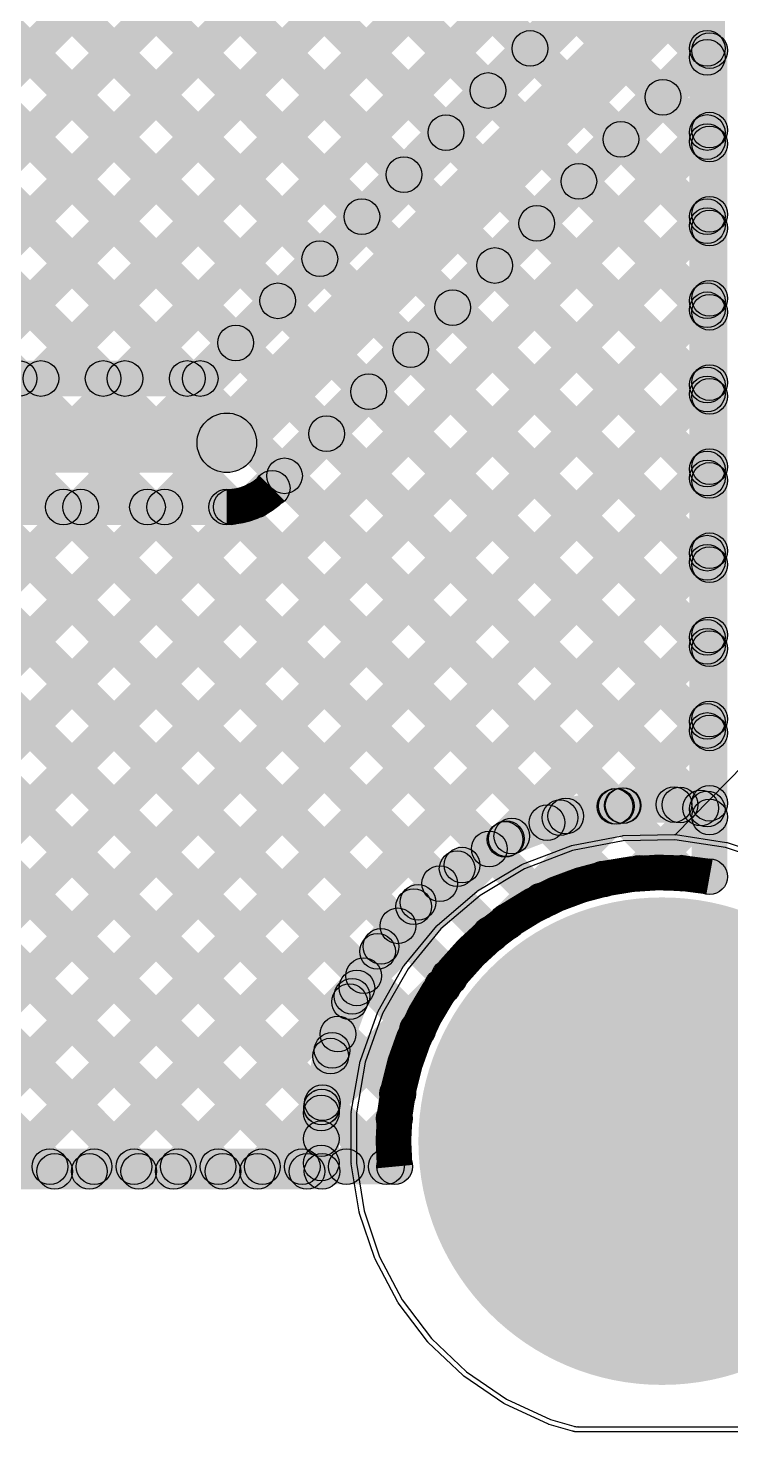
# Model space of a CAD drawing. Header units: millimetres. Extents: x 0 to 212, y 0 to 213.
# Drawn here: x 2.251 to 2.547, y -0.12 to 0.47 of the extents above; entities that cross this region are included whole.
import ezdxf

# ---------------------------------------------------------------- set-up
doc = ezdxf.new("R2010")
doc.units = ezdxf.units.MM
doc.header["$MEASUREMENT"] = 0
for name, color, linetype in [('BottomLayer', 5, 'Continuous'), ('BottomSolder', 6, 'Continuous'), ('PadHoleLayer', 156, 'Continuous'), ('TopLayer', 1, 'Continuous'), ('TopSolder', 216, 'Continuous'), ('ViaHoleLayer', 16, 'Continuous')]:
    doc.layers.add(name, color=color, linetype=linetype)

msp = doc.modelspace()

# ---------------------------------------------------------------- hatches: boundary and pattern name
at = {"layer": 'BottomLayer'}
for points in [[(1.7427, 1.17092), (1.7533, 1.18153), (2.46782, 0.46701), (2.45722, 0.4564)], [(1.7427, 1.13557), (1.7533, 1.14617), (2.45015, 0.44933), (2.43954, 0.43872)], [(1.7427, 1.10021), (1.7533, 1.11082), (2.43247, 0.43165), (2.42186, 0.42105)], [(1.7427, 1.06486), (1.7533, 1.07546), (2.41479, 0.41397), (2.40418, 0.40337)], [(1.7427, 1.0295), (1.7533, 1.04011), (2.39711, 0.3963), (2.38651, 0.38569)], [(1.7427, 0.99414), (1.7533, 1.00475), (2.37944, 0.37862), (2.36883, 0.36801)], [(1.7427, 0.95879), (1.7533, 0.9694), (2.36176, 0.36094), (2.35115, 0.35034)], [(1.7427, 0.92343), (1.7533, 0.93404), (2.34408, 0.34326), (2.33347, 0.33266)], [(1.7427, 0.88808), (1.7533, 0.89869), (2.32369, 0.3283), (2.31308, 0.3177)], [(1.7427, 0.85272), (1.7533, 0.86333), (2.28833, 0.3283), (2.27772, 0.3177)], [(1.7427, 0.81737), (1.7533, 0.82798), (2.25297, 0.3283), (2.24237, 0.3177)], [(2.15353, 0.3505), (2.14293, 0.36111), (2.5327, 0.75088), (2.5433, 0.74027)], [(2.15608, 0.3177), (2.14548, 0.3283), (2.5327, 0.71552), (2.5433, 0.70492)], [(2.19144, 0.3177), (2.18083, 0.3283), (2.5327, 0.68017), (2.5433, 0.66956)], [(2.22679, 0.3177), (2.21619, 0.3283), (2.5327, 0.64481), (2.5433, 0.63421)], [(2.26215, 0.3177), (2.25154, 0.3283), (2.5327, 0.60946), (2.5433, 0.59885)], [(2.2975, 0.3177), (2.2869, 0.3283), (2.5327, 0.5741), (2.5433, 0.5635)], [(2.34384, 0.28716), (2.32616, 0.30484), (2.59816, 0.57684), (2.61584, 0.55916)], [(2.32912, 0.3177), (2.31851, 0.3283), (2.5327, 0.54249), (2.5433, 0.53188)], [(2.3594, 0.27161), (2.34879, 0.28221), (2.5327, 0.46612), (2.5433, 0.45551)], [(2.5455, 0.11365), (2.5305, 0.11365), (2.5305, 0.46082), (2.5455, 0.46082)], [(2.51308, 0.43589), (2.52369, 0.4465), (2.5433, 0.42688), (2.5327, 0.41628)], [(2.10775, -0.01348), (2.09714, -0.00288), (2.5327, 0.43268), (2.5433, 0.42207)], [(2.4954, 0.41822), (2.50601, 0.42882), (2.5433, 0.39153), (2.5327, 0.38092)], [(2.47772, 0.40054), (2.48833, 0.41115), (2.5433, 0.35617), (2.5327, 0.34557)], [(2.1431, -0.01348), (2.13249, -0.00288), (2.5327, 0.39733), (2.5433, 0.38672)], [(2.46005, 0.38286), (2.47065, 0.39347), (2.5433, 0.32082), (2.5327, 0.31021)], [(2.44237, 0.36518), (2.45297, 0.37579), (2.5433, 0.28546), (2.5327, 0.27486)], [(2.17846, -0.01348), (2.16785, -0.00288), (2.5327, 0.36197), (2.5433, 0.35136)], [(2.42469, 0.34751), (2.4353, 0.35811), (2.5433, 0.25011), (2.5327, 0.2395)], [(2.40701, 0.32983), (2.41762, 0.34044), (2.5433, 0.21475), (2.5327, 0.20415)], [(1.33964, 0.3155), (1.33964, 0.3305), (2.32382, 0.3305), (2.32382, 0.3155)], [(2.21381, -0.01348), (2.2032, -0.00288), (2.5327, 0.32661), (2.5433, 0.31601)], [(2.38934, 0.31215), (2.39994, 0.32276), (2.5433, 0.1794), (2.5327, 0.16879)], [(1.3, 0.2835), (1.3, 0.3085), (2.335, 0.3085), (2.335, 0.2835)], [(2.37166, 0.29447), (2.38226, 0.30508), (2.5433, 0.14404), (2.5327, 0.13343)], [(2.24917, -0.01348), (2.23856, -0.00288), (2.5327, 0.29126), (2.5433, 0.28065)], [(2.35398, 0.2768), (2.36459, 0.2874), (2.53156, 0.12043), (2.52095, 0.10983)], [(1.33964, 0.2615), (1.33964, 0.2765), (2.335, 0.2765), (2.335, 0.2615)], [(1.97817, 0.2637), (1.98877, 0.2743), (2.26596, -0.00288), (2.25535, -0.01348)], [(2.00168, -0.01348), (1.99107, -0.00288), (2.26825, 0.2743), (2.27886, 0.2637)], [(2.01352, 0.2637), (2.02413, 0.2743), (2.30131, -0.00288), (2.2907, -0.01348)], [(2.03703, -0.01348), (2.02643, -0.00288), (2.30361, 0.2743), (2.31422, 0.2637)], [(2.04888, 0.2637), (2.05948, 0.2743), (2.33667, -0.00288), (2.32606, -0.01348)], [(2.07239, -0.01348), (2.06178, -0.00288), (2.34186, 0.2772), (2.35246, 0.26659)], [(2.08423, 0.2637), (2.09484, 0.2743), (2.37202, -0.00288), (2.36141, -0.01348)], [(2.11959, 0.2637), (2.1302, 0.2743), (2.40738, -0.00288), (2.39677, -0.01348)], [(2.15494, 0.2637), (2.16555, 0.2743), (2.41215, 0.02771), (2.40154, 0.0171)], [(2.1903, 0.2637), (2.20091, 0.2743), (2.42055, 0.05466), (2.40995, 0.04405)], [(2.22565, 0.2637), (2.23626, 0.2743), (2.43384, 0.07672), (2.42324, 0.06612)], [(2.26101, 0.2637), (2.27162, 0.2743), (2.4512, 0.09472), (2.4406, 0.08411)], [(2.26101, 0.2637), (2.27162, 0.2743), (2.4512, 0.09472), (2.44059, 0.08411)], [(2.29637, 0.2637), (2.30697, 0.2743), (2.47258, 0.1087), (2.46197, 0.09809)], [(2.33165, 0.26377), (2.34226, 0.27437), (2.49863, 0.11801), (2.48802, 0.1074)], [(2.28452, -0.01348), (2.27392, -0.00288), (2.5327, 0.2559), (2.5433, 0.2453)], [(2.31988, -0.01348), (2.30927, -0.00288), (2.5327, 0.22055), (2.5433, 0.20994)], [(2.45816, 0.08944), (2.44755, 0.10005), (2.5327, 0.18519), (2.5433, 0.17459)], [(2.5138, 0.10973), (2.50319, 0.12033), (2.5327, 0.14984), (2.5433, 0.13923)], [(2.35523, -0.01348), (2.34463, -0.00288), (2.42045, 0.07295), (2.43106, 0.06234)], [(2.39059, -0.01348), (2.37998, -0.00288), (2.40017, 0.01731), (2.41078, 0.00671)], [(0.50695, -0.01568), (0.50695, -0.00068), (2.40558, -0.00068), (2.40558, -0.01568)]]:
    msp.add_hatch(color=5, dxfattribs=at).paths.add_polyline_path(points)
h = msp.add_hatch(color=5, dxfattribs=at)
edge = h.paths.add_edge_path()
edge.add_arc((2.46252, 0.4617), 0.0075, 0, 360)
h = msp.add_hatch(color=5, dxfattribs=at)
edge = h.paths.add_edge_path()
edge.add_arc((2.538, 0.46082), 0.0075, 0, 360)
h = msp.add_hatch(color=5, dxfattribs=at)
edge = h.paths.add_edge_path()
edge.add_arc((2.538, 0.46082), 0.0075, 0, 360)
h = msp.add_hatch(color=5, dxfattribs=at)
edge = h.paths.add_edge_path()
edge.add_arc((2.44484, 0.44403), 0.0075, 0, 360)
h = msp.add_hatch(color=5, dxfattribs=at)
edge = h.paths.add_edge_path()
edge.add_arc((2.51838, 0.4412), 0.0075, 0, 360)
h = msp.add_hatch(color=5, dxfattribs=at)
edge = h.paths.add_edge_path()
edge.add_arc((2.42717, 0.42635), 0.0075, 0, 360)
h = msp.add_hatch(color=5, dxfattribs=at)
edge = h.paths.add_edge_path()
edge.add_arc((2.5007, 0.42352), 0.0075, 0, 360)
h = msp.add_hatch(color=5, dxfattribs=at)
edge = h.paths.add_edge_path()
edge.add_arc((2.538, 0.42738), 0.0075, 0, 360)
h = msp.add_hatch(color=5, dxfattribs=at)
edge = h.paths.add_edge_path()
edge.add_arc((2.538, 0.42158), 0.0075, 0, 360)
h = msp.add_hatch(color=5, dxfattribs=at)
edge = h.paths.add_edge_path()
edge.add_arc((2.40949, 0.40867), 0.0075, 0, 360)
h = msp.add_hatch(color=5, dxfattribs=at)
edge = h.paths.add_edge_path()
edge.add_arc((2.48303, 0.40584), 0.0075, 0, 360)
h = msp.add_hatch(color=5, dxfattribs=at)
edge = h.paths.add_edge_path()
edge.add_arc((2.39181, 0.39099), 0.0075, 0, 360)
h = msp.add_hatch(color=5, dxfattribs=at)
edge = h.paths.add_edge_path()
edge.add_arc((2.46535, 0.38817), 0.0075, 0, 360)
h = msp.add_hatch(color=5, dxfattribs=at)
edge = h.paths.add_edge_path()
edge.add_arc((2.538, 0.39202), 0.0075, 0, 360)
h = msp.add_hatch(color=5, dxfattribs=at)
edge = h.paths.add_edge_path()
edge.add_arc((2.538, 0.38622), 0.0075, 0, 360)
h = msp.add_hatch(color=5, dxfattribs=at)
edge = h.paths.add_edge_path()
edge.add_arc((2.37413, 0.37332), 0.0075, 0, 360)
h = msp.add_hatch(color=5, dxfattribs=at)
edge = h.paths.add_edge_path()
edge.add_arc((2.44767, 0.37049), 0.0075, 0, 360)
h = msp.add_hatch(color=5, dxfattribs=at)
edge = h.paths.add_edge_path()
edge.add_arc((2.35645, 0.35564), 0.0075, 0, 360)
h = msp.add_hatch(color=5, dxfattribs=at)
edge = h.paths.add_edge_path()
edge.add_arc((2.42999, 0.35281), 0.0075, 0, 360)
h = msp.add_hatch(color=5, dxfattribs=at)
edge = h.paths.add_edge_path()
edge.add_arc((2.538, 0.35667), 0.0075, 0, 360)
h = msp.add_hatch(color=5, dxfattribs=at)
edge = h.paths.add_edge_path()
edge.add_arc((2.538, 0.35087), 0.0075, 0, 360)
h = msp.add_hatch(color=5, dxfattribs=at)
edge = h.paths.add_edge_path()
edge.add_arc((2.33878, 0.33796), 0.0075, 0, 360)
h = msp.add_hatch(color=5, dxfattribs=at)
edge = h.paths.add_edge_path()
edge.add_arc((2.41232, 0.33513), 0.0075, 0, 360)
h = msp.add_hatch(color=5, dxfattribs=at)
edge = h.paths.add_edge_path()
edge.add_arc((2.24767, 0.323), 0.0075, 0, 360)
h = msp.add_hatch(color=5, dxfattribs=at)
edge = h.paths.add_edge_path()
edge.add_arc((2.25685, 0.323), 0.0075, 0, 360)
h = msp.add_hatch(color=5, dxfattribs=at)
edge = h.paths.add_edge_path()
edge.add_arc((2.28303, 0.323), 0.0075, 0, 360)
h = msp.add_hatch(color=5, dxfattribs=at)
edge = h.paths.add_edge_path()
edge.add_arc((2.2922, 0.323), 0.0075, 0, 360)
h = msp.add_hatch(color=5, dxfattribs=at)
edge = h.paths.add_edge_path()
edge.add_arc((2.31838, 0.323), 0.0075, 0, 360)
h = msp.add_hatch(color=5, dxfattribs=at)
edge = h.paths.add_edge_path()
edge.add_arc((2.32382, 0.323), 0.0075, 0, 360)
h = msp.add_hatch(color=5, dxfattribs=at)
edge = h.paths.add_edge_path()
edge.add_arc((2.32382, 0.323), 0.0075, 0, 360)
h = msp.add_hatch(color=5, dxfattribs=at)
edge = h.paths.add_edge_path()
edge.add_arc((2.39464, 0.31745), 0.0075, 0, 360)
h = msp.add_hatch(color=5, dxfattribs=at)
edge = h.paths.add_edge_path()
edge.add_arc((2.538, 0.32131), 0.0075, 0, 360)
h = msp.add_hatch(color=5, dxfattribs=at)
edge = h.paths.add_edge_path()
edge.add_arc((2.538, 0.31551), 0.0075, 0, 360)
h = msp.add_hatch(color=5, dxfattribs=at)
edge = h.paths.add_edge_path()
edge.add_arc((2.335, 0.296), 0.0125, 0, 360)
h = msp.add_hatch(color=5, dxfattribs=at)
edge = h.paths.add_edge_path()
edge.add_arc((2.335, 0.296), 0.0125, 0, 360)
h = msp.add_hatch(color=5, dxfattribs=at)
edge = h.paths.add_edge_path()
edge.add_arc((2.37696, 0.29978), 0.0075, 0, 360)
h = msp.add_hatch(color=5, dxfattribs=at)
edge = h.paths.add_edge_path()
edge.add_arc((2.35928, 0.2821), 0.0075, 0, 360)
h = msp.add_hatch(color=5, dxfattribs=at)
edge = h.paths.add_edge_path()
edge.add_arc((2.538, 0.28596), 0.0075, 0, 360)
h = msp.add_hatch(color=5, dxfattribs=at)
edge = h.paths.add_edge_path()
edge.add_arc((2.35409, 0.27691), 0.0075, 0, 360)
h = msp.add_hatch(color=5, dxfattribs=at)
edge = h.paths.add_edge_path()
edge.add_arc((2.35409, 0.27691), 0.0075, 0, 360)
h = msp.add_hatch(color=5, dxfattribs=at)
edge = h.paths.add_edge_path()
edge.add_arc((2.35409, 0.27691), 0.0075, 0, 360)
h = msp.add_hatch(color=5, dxfattribs=at)
edge = h.paths.add_edge_path()
edge.add_arc((2.538, 0.28016), 0.0075, 0, 360)
h = msp.add_hatch(color=5, dxfattribs=at)
edge = h.paths.add_edge_path()
edge.add_arc((2.34716, 0.27189), 0.0075, 0, 360)
h = msp.add_hatch(color=5, dxfattribs=at)
edge = h.paths.add_edge_path()
edge.add_arc((2.26632, 0.269), 0.0075, 0, 360)
h = msp.add_hatch(color=5, dxfattribs=at)
edge = h.paths.add_edge_path()
edge.add_arc((2.26631, 0.269), 0.0075, 0, 360)
h = msp.add_hatch(color=5, dxfattribs=at)
edge = h.paths.add_edge_path()
edge.add_arc((2.27356, 0.269), 0.0075, 0, 360)
h = msp.add_hatch(color=5, dxfattribs=at)
edge = h.paths.add_edge_path()
edge.add_arc((2.30167, 0.269), 0.0075, 0, 360)
h = msp.add_hatch(color=5, dxfattribs=at)
edge = h.paths.add_edge_path()
edge.add_arc((2.30891, 0.269), 0.0075, 0, 360)
h = msp.add_hatch(color=5, dxfattribs=at)
edge = h.paths.add_edge_path()
edge.add_arc((2.335, 0.269), 0.0075, 0, 360)
h = msp.add_hatch(color=5, dxfattribs=at)
edge = h.paths.add_edge_path()
edge.add_arc((2.335, 0.269), 0.0075, 0, 360)
h = msp.add_hatch(color=5, dxfattribs=at)
edge = h.paths.add_edge_path()
edge.add_arc((2.335, 0.269), 0.0075, 0, 360)
h = msp.add_hatch(color=5, dxfattribs=at)
edge = h.paths.add_edge_path()
edge.add_arc((2.33696, 0.26907), 0.0075, 0, 360)
h = msp.add_hatch(color=5, dxfattribs=at)
edge = h.paths.add_edge_path()
edge.add_arc((2.538, 0.2506), 0.0075, 0, 360)
h = msp.add_hatch(color=5, dxfattribs=at)
edge = h.paths.add_edge_path()
edge.add_arc((2.538, 0.2448), 0.0075, 0, 360)
h = msp.add_hatch(color=5, dxfattribs=at)
edge = h.paths.add_edge_path()
edge.add_arc((2.538, 0.21525), 0.0075, 0, 360)
h = msp.add_hatch(color=5, dxfattribs=at)
edge = h.paths.add_edge_path()
edge.add_arc((2.538, 0.20945), 0.0075, 0, 360)
h = msp.add_hatch(color=5, dxfattribs=at)
edge = h.paths.add_edge_path()
edge.add_arc((2.538, 0.17989), 0.0075, 0, 360)
h = msp.add_hatch(color=5, dxfattribs=at)
edge = h.paths.add_edge_path()
edge.add_arc((2.538, 0.17409), 0.0075, 0, 360)
h = msp.add_hatch(color=5, dxfattribs=at)
edge = h.paths.add_edge_path()
edge.add_arc((2.538, 0.14453), 0.0075, 0, 360)
h = msp.add_hatch(color=5, dxfattribs=at)
edge = h.paths.add_edge_path()
edge.add_arc((2.538, 0.13874), 0.0075, 0, 360)
h = msp.add_hatch(color=5, dxfattribs=at)
edge = h.paths.add_edge_path()
edge.add_arc((2.49332, 0.1127), 0.0075, 0, 360)
h = msp.add_hatch(color=5, dxfattribs=at)
edge = h.paths.add_edge_path()
edge.add_arc((2.5085, 0.11503), 0.0075, 0, 360)
h = msp.add_hatch(color=5, dxfattribs=at)
edge = h.paths.add_edge_path()
edge.add_arc((2.52625, 0.11513), 0.0075, 0, 360)
h = msp.add_hatch(color=5, dxfattribs=at)
edge = h.paths.add_edge_path()
edge.add_arc((2.538, 0.11365), 0.0075, 0, 360)
h = msp.add_hatch(color=5, dxfattribs=at)
edge = h.paths.add_edge_path()
edge.add_arc((2.538, 0.11365), 0.0075, 0, 360)
h = msp.add_hatch(color=5, dxfattribs=at)
edge = h.paths.add_edge_path()
edge.add_arc((2.46727, 0.1034), 0.0075, 0, 360)
h = msp.add_hatch(color=5, dxfattribs=at)
edge = h.paths.add_edge_path()
edge.add_arc((2.518, 0.00251), 0.09843, 0, 360)
h = msp.add_hatch(color=5, dxfattribs=at)
edge = h.paths.add_edge_path()
edge.add_arc((2.45286, 0.09475), 0.0075, 0, 360)
h = msp.add_hatch(color=5, dxfattribs=at)
edge = h.paths.add_edge_path()
edge.add_arc((2.4459, 0.08942), 0.0075, 0, 360)
h = msp.add_hatch(color=5, dxfattribs=at)
edge = h.paths.add_edge_path()
edge.add_arc((2.4459, 0.08942), 0.0075, 0, 360)
h = msp.add_hatch(color=5, dxfattribs=at)
edge = h.paths.add_edge_path()
edge.add_arc((2.51549, 0.08251), 0.01181, 0, 360)
h = msp.add_hatch(color=5, dxfattribs=at)
edge = h.paths.add_edge_path()
edge.add_arc((2.42854, 0.07142), 0.0075, 0, 360)
h = msp.add_hatch(color=5, dxfattribs=at)
edge = h.paths.add_edge_path()
edge.add_arc((2.42576, 0.06765), 0.0075, 0, 360)
h = msp.add_hatch(color=5, dxfattribs=at)
edge = h.paths.add_edge_path()
edge.add_arc((2.45966, 0.0573), 0.01181, 0, 360)
h = msp.add_hatch(color=5, dxfattribs=at)
edge = h.paths.add_edge_path()
edge.add_arc((2.41525, 0.04935), 0.0075, 0, 360)
h = msp.add_hatch(color=5, dxfattribs=at)
edge = h.paths.add_edge_path()
edge.add_arc((2.40684, 0.02241), 0.0075, 0, 360)
h = msp.add_hatch(color=5, dxfattribs=at)
edge = h.paths.add_edge_path()
edge.add_arc((2.40548, 0.01201), 0.0075, 0, 360)
h = msp.add_hatch(color=5, dxfattribs=at)
edge = h.paths.add_edge_path()
edge.add_arc((2.438, 0), 0.01181, 0, 360)
h = msp.add_hatch(color=5, dxfattribs=at)
edge = h.paths.add_edge_path()
edge.add_arc((2.26065, -0.00818), 0.0075, 0, 360)
h = msp.add_hatch(color=5, dxfattribs=at)
edge = h.paths.add_edge_path()
edge.add_arc((2.27922, -0.00818), 0.0075, 0, 360)
h = msp.add_hatch(color=5, dxfattribs=at)
edge = h.paths.add_edge_path()
edge.add_arc((2.29601, -0.00818), 0.0075, 0, 360)
h = msp.add_hatch(color=5, dxfattribs=at)
edge = h.paths.add_edge_path()
edge.add_arc((2.31457, -0.00818), 0.0075, 0, 360)
h = msp.add_hatch(color=5, dxfattribs=at)
edge = h.paths.add_edge_path()
edge.add_arc((2.33136, -0.00818), 0.0075, 0, 360)
h = msp.add_hatch(color=5, dxfattribs=at)
edge = h.paths.add_edge_path()
edge.add_arc((2.34993, -0.00818), 0.0075, 0, 360)
h = msp.add_hatch(color=5, dxfattribs=at)
edge = h.paths.add_edge_path()
edge.add_arc((2.36672, -0.00818), 0.0075, 0, 360)
h = msp.add_hatch(color=5, dxfattribs=at)
edge = h.paths.add_edge_path()
edge.add_arc((2.38528, -0.00818), 0.0075, 0, 360)
h = msp.add_hatch(color=5, dxfattribs=at)
edge = h.paths.add_edge_path()
edge.add_arc((2.40207, -0.00818), 0.0075, 0, 360)
h = msp.add_hatch(color=5, dxfattribs=at)
edge = h.paths.add_edge_path()
edge.add_arc((2.40558, -0.00818), 0.0075, 0, 360)
h = msp.add_hatch(color=5, dxfattribs=at)
edge = h.paths.add_edge_path()
edge.add_arc((2.40558, -0.00818), 0.0075, 0, 360)
h = msp.add_hatch(color=5, dxfattribs=at)
edge = h.paths.add_edge_path()
edge.add_arc((2.4632, -0.05583), 0.01181, 0, 360)
h = msp.add_hatch(color=5, dxfattribs=at)
edge = h.paths.add_edge_path()
edge.add_arc((2.52051, -0.07749), 0.01181, 0, 360)
at = {"layer": 'BottomSolder'}
h = msp.add_hatch(color=6, dxfattribs=at)
edge = h.paths.add_edge_path()
edge.add_arc((2.518, 0.00251), 0.10243, 0, 360)
at = {"layer": 'PadHoleLayer'}
h = msp.add_hatch(color=156, dxfattribs=at)
edge = h.paths.add_edge_path()
edge.add_arc((2.518, 0.00251), 0.06102, 0, 360)
at = {"layer": 'TopLayer'}
for points in [[(2.5445, 0.14206), (2.5295, 0.14206), (2.5295, 1.22713), (2.5445, 1.22713)], [(1.93976, 1.04457), (1.95036, 1.05518), (2.5423, 0.46324), (2.5317, 0.45263)], [(1.92208, 1.02689), (1.93269, 1.0375), (2.5423, 0.42788), (2.5317, 0.41728)], [(1.9044, 1.00922), (1.91501, 1.01982), (2.5423, 0.39253), (2.5317, 0.38192)], [(1.88672, 0.99154), (1.89733, 1.00215), (2.5423, 0.35717), (2.5317, 0.34657)], [(1.86905, 0.97386), (1.87965, 0.98447), (2.5423, 0.32182), (2.5317, 0.31121)], [(1.85137, 0.95618), (1.86197, 0.96679), (2.5423, 0.28646), (2.5317, 0.27586)], [(1.83369, 0.93851), (1.8443, 0.94911), (2.5423, 0.25111), (2.5317, 0.2405)], [(1.81601, 0.92083), (1.82662, 0.93144), (2.5423, 0.21575), (2.5317, 0.20515)], [(1.8117, 0.88979), (1.8223, 0.9004), (2.5423, 0.1804), (2.5317, 0.16979)], [(1.8117, 0.85443), (1.8223, 0.86504), (2.53956, 0.14778), (2.52896, 0.13718)], [(1.8117, 0.81908), (1.8223, 0.82969), (2.50353, 0.14846), (2.49292, 0.13786)], [(1.8117, 0.78372), (1.8223, 0.79433), (2.47497, 0.14166), (2.46436, 0.13106)], [(1.8117, 0.74837), (1.8223, 0.75898), (2.45066, 0.13061), (2.44006, 0.12001)], [(2.15353, 0.3505), (2.14293, 0.36111), (2.5317, 0.74988), (2.5423, 0.73927)], [(1.8117, 0.71301), (1.8223, 0.72362), (2.42986, 0.11606), (2.41926, 0.10545)], [(1.8117, 0.71301), (1.8223, 0.72362), (2.42986, 0.11606), (2.41926, 0.10545)], [(1.8229, -0.01548), (1.8123, -0.00488), (2.5317, 0.71452), (2.5423, 0.70392)], [(1.85826, -0.01548), (1.84765, -0.00488), (2.5317, 0.67917), (2.5423, 0.66856)], [(1.89361, -0.01548), (1.88301, -0.00488), (2.5317, 0.64381), (2.5423, 0.63321)], [(1.92897, -0.01548), (1.91836, -0.00488), (2.5317, 0.60846), (2.5423, 0.59785)], [(1.96432, -0.01548), (1.95372, -0.00488), (2.5317, 0.5731), (2.5423, 0.5625)], [(1.99968, -0.01548), (1.98907, -0.00488), (2.5317, 0.53775), (2.5423, 0.52714)], [(2.03503, -0.01548), (2.02443, -0.00488), (2.5317, 0.50239), (2.5423, 0.49178)], [(2.07039, -0.01548), (2.05978, -0.00488), (2.5317, 0.46704), (2.5423, 0.45643)], [(2.10575, -0.01548), (2.09514, -0.00488), (2.5317, 0.43168), (2.5423, 0.42107)], [(2.1411, -0.01548), (2.13049, -0.00488), (2.5317, 0.39633), (2.5423, 0.38572)], [(2.17646, -0.01548), (2.16585, -0.00488), (2.5317, 0.36097), (2.5423, 0.35036)], [(2.14243, 0.34692), (2.15304, 0.35753), (2.41227, 0.0983), (2.40166, 0.08769)], [(2.12728, 0.32672), (2.13788, 0.33733), (2.39788, 0.07733), (2.38728, 0.06672)], [(1.91814, 0.32372), (1.92875, 0.33433), (2.26796, -0.00488), (2.25735, -0.01548)], [(1.95383, 0.32339), (1.96443, 0.334), (2.30331, -0.00488), (2.2927, -0.01548)], [(1.98906, 0.32352), (1.99966, 0.33412), (2.33867, -0.00488), (2.32806, -0.01548)], [(2.02396, 0.32397), (2.03457, 0.33458), (2.37402, -0.00488), (2.36341, -0.01548)], [(2.0586, 0.32468), (2.06921, 0.33529), (2.38054, 0.02395), (2.36994, 0.01335)], [(2.09303, 0.32561), (2.10364, 0.33621), (2.38705, 0.05281), (2.37644, 0.0422)], [(2.21181, -0.01548), (2.2012, -0.00488), (2.5317, 0.32561), (2.5423, 0.31501)], [(2.24717, -0.01548), (2.23656, -0.00488), (2.5317, 0.29026), (2.5423, 0.27965)], [(2.28252, -0.01548), (2.27192, -0.00488), (2.5317, 0.2549), (2.5423, 0.2443)], [(2.45735, 0.12399), (2.44674, 0.13459), (2.5317, 0.21955), (2.5423, 0.20894)], [(2.50697, 0.13825), (2.49636, 0.14886), (2.5317, 0.18419), (2.5423, 0.17359)], [(2.47898, 0.13177), (2.47612, 0.1465), (2.4974, 0.15064), (2.50026, 0.13592)], [(2.50151, 0.13605), (2.50121, 0.15105), (2.52289, 0.15148), (2.52319, 0.13648)], [(2.52444, 0.1364), (2.52671, 0.15123), (2.53814, 0.14947), (2.53586, 0.13464)], [(2.45752, 0.1237), (2.45218, 0.13771), (2.47243, 0.14544), (2.47778, 0.13143)], [(2.43777, 0.11206), (2.4301, 0.12495), (2.44872, 0.13604), (2.4564, 0.12315)], [(2.4203, 0.09721), (2.41053, 0.1086), (2.42698, 0.12271), (2.43675, 0.11133)], [(2.40563, 0.07959), (2.39406, 0.08913), (2.40784, 0.10586), (2.41942, 0.09632)], [(2.39421, 0.05971), (2.38117, 0.06712), (2.39188, 0.08597), (2.40492, 0.07856)], [(2.31788, -0.01548), (2.30727, -0.00488), (2.38438, 0.07224), (2.39499, 0.06163)], [(2.38636, 0.03816), (2.37224, 0.04323), (2.37957, 0.06364), (2.39368, 0.05857)], [(2.38232, 0.01559), (2.36754, 0.01817), (2.37126, 0.03952), (2.38604, 0.03695)], [(2.35323, -0.01548), (2.34263, -0.00488), (2.36963, 0.02213), (2.38024, 0.01152)], [(2.38221, 0.00351), (2.36721, 0.00351), (2.36721, 0.01435), (2.38221, 0.01435)], [(2.38221, -0.00668), (2.36721, -0.00668), (2.36721, 0.00351), (2.38221, 0.00351)], [(0.50644, -0.01768), (0.50644, -0.00268), (2.37509, -0.00268), (2.37509, -0.01768)]]:
    msp.add_hatch(color=1, dxfattribs=at).paths.add_polyline_path(points)
h = msp.add_hatch(color=1, dxfattribs=at)
edge = h.paths.add_edge_path()
edge.add_arc((2.537, 0.46173), 0.0075, 0, 360)
h = msp.add_hatch(color=1, dxfattribs=at)
edge = h.paths.add_edge_path()
edge.add_arc((2.537, 0.45794), 0.0075, 0, 360)
h = msp.add_hatch(color=1, dxfattribs=at)
edge = h.paths.add_edge_path()
edge.add_arc((2.537, 0.42638), 0.0075, 0, 360)
h = msp.add_hatch(color=1, dxfattribs=at)
edge = h.paths.add_edge_path()
edge.add_arc((2.537, 0.42258), 0.0075, 0, 360)
h = msp.add_hatch(color=1, dxfattribs=at)
edge = h.paths.add_edge_path()
edge.add_arc((2.537, 0.39102), 0.0075, 0, 360)
h = msp.add_hatch(color=1, dxfattribs=at)
edge = h.paths.add_edge_path()
edge.add_arc((2.537, 0.38722), 0.0075, 0, 360)
h = msp.add_hatch(color=1, dxfattribs=at)
edge = h.paths.add_edge_path()
edge.add_arc((2.537, 0.35567), 0.0075, 0, 360)
h = msp.add_hatch(color=1, dxfattribs=at)
edge = h.paths.add_edge_path()
edge.add_arc((2.537, 0.35187), 0.0075, 0, 360)
h = msp.add_hatch(color=1, dxfattribs=at)
edge = h.paths.add_edge_path()
edge.add_arc((2.537, 0.32031), 0.0075, 0, 360)
h = msp.add_hatch(color=1, dxfattribs=at)
edge = h.paths.add_edge_path()
edge.add_arc((2.537, 0.31651), 0.0075, 0, 360)
h = msp.add_hatch(color=1, dxfattribs=at)
edge = h.paths.add_edge_path()
edge.add_arc((2.537, 0.28496), 0.0075, 0, 360)
h = msp.add_hatch(color=1, dxfattribs=at)
edge = h.paths.add_edge_path()
edge.add_arc((2.537, 0.28116), 0.0075, 0, 360)
h = msp.add_hatch(color=1, dxfattribs=at)
edge = h.paths.add_edge_path()
edge.add_arc((2.537, 0.2496), 0.0075, 0, 360)
h = msp.add_hatch(color=1, dxfattribs=at)
edge = h.paths.add_edge_path()
edge.add_arc((2.537, 0.2458), 0.0075, 0, 360)
h = msp.add_hatch(color=1, dxfattribs=at)
edge = h.paths.add_edge_path()
edge.add_arc((2.537, 0.21425), 0.0075, 0, 360)
h = msp.add_hatch(color=1, dxfattribs=at)
edge = h.paths.add_edge_path()
edge.add_arc((2.537, 0.21045), 0.0075, 0, 360)
h = msp.add_hatch(color=1, dxfattribs=at)
edge = h.paths.add_edge_path()
edge.add_arc((2.537, 0.17889), 0.0075, 0, 360)
h = msp.add_hatch(color=1, dxfattribs=at)
edge = h.paths.add_edge_path()
edge.add_arc((2.537, 0.17509), 0.0075, 0, 360)
h = msp.add_hatch(color=1, dxfattribs=at)
edge = h.paths.add_edge_path()
edge.add_arc((2.49822, 0.14316), 0.0075, 0, 360)
h = msp.add_hatch(color=1, dxfattribs=at)
edge = h.paths.add_edge_path()
edge.add_arc((2.49883, 0.14328), 0.0075, 0, 360)
h = msp.add_hatch(color=1, dxfattribs=at)
edge = h.paths.add_edge_path()
edge.add_arc((2.50136, 0.14355), 0.0075, 0, 360)
h = msp.add_hatch(color=1, dxfattribs=at)
edge = h.paths.add_edge_path()
edge.add_arc((2.50166, 0.14355), 0.0075, 0, 360)
h = msp.add_hatch(color=1, dxfattribs=at)
edge = h.paths.add_edge_path()
edge.add_arc((2.52304, 0.14398), 0.0075, 0, 360)
h = msp.add_hatch(color=1, dxfattribs=at)
edge = h.paths.add_edge_path()
edge.add_arc((2.52557, 0.14381), 0.0075, 0, 360)
h = msp.add_hatch(color=1, dxfattribs=at)
edge = h.paths.add_edge_path()
edge.add_arc((2.53426, 0.14248), 0.0075, 0, 360)
h = msp.add_hatch(color=1, dxfattribs=at)
edge = h.paths.add_edge_path()
edge.add_arc((2.537, 0.14206), 0.0075, 0, 360)
h = msp.add_hatch(color=1, dxfattribs=at)
edge = h.paths.add_edge_path()
edge.add_arc((2.537, 0.14206), 0.0075, 0, 360)
h = msp.add_hatch(color=1, dxfattribs=at)
edge = h.paths.add_edge_path()
edge.add_arc((2.46967, 0.13636), 0.0075, 0, 360)
h = msp.add_hatch(color=1, dxfattribs=at)
edge = h.paths.add_edge_path()
edge.add_arc((2.4751, 0.13844), 0.0075, 0, 360)
h = msp.add_hatch(color=1, dxfattribs=at)
edge = h.paths.add_edge_path()
edge.add_arc((2.47755, 0.13913), 0.0075, 0, 360)
h = msp.add_hatch(color=1, dxfattribs=at)
edge = h.paths.add_edge_path()
edge.add_arc((2.45204, 0.12929), 0.0075, 0, 360)
h = msp.add_hatch(color=1, dxfattribs=at)
edge = h.paths.add_edge_path()
edge.add_arc((2.45256, 0.1296), 0.0075, 0, 360)
h = msp.add_hatch(color=1, dxfattribs=at)
edge = h.paths.add_edge_path()
edge.add_arc((2.45485, 0.13071), 0.0075, 0, 360)
h = msp.add_hatch(color=1, dxfattribs=at)
edge = h.paths.add_edge_path()
edge.add_arc((2.44536, 0.12531), 0.0075, 0, 360)
h = msp.add_hatch(color=1, dxfattribs=at)
edge = h.paths.add_edge_path()
edge.add_arc((2.43187, 0.11702), 0.0075, 0, 360)
h = msp.add_hatch(color=1, dxfattribs=at)
edge = h.paths.add_edge_path()
edge.add_arc((2.43393, 0.11851), 0.0075, 0, 360)
h = msp.add_hatch(color=1, dxfattribs=at)
edge = h.paths.add_edge_path()
edge.add_arc((2.42456, 0.11076), 0.0075, 0, 360)
h = msp.add_hatch(color=1, dxfattribs=at)
edge = h.paths.add_edge_path()
edge.add_arc((2.42456, 0.11075), 0.0075, 0, 360)
h = msp.add_hatch(color=1, dxfattribs=at)
edge = h.paths.add_edge_path()
edge.add_arc((2.41363, 0.10109), 0.0075, 0, 360)
h = msp.add_hatch(color=1, dxfattribs=at)
edge = h.paths.add_edge_path()
edge.add_arc((2.41541, 0.1029), 0.0075, 0, 360)
h = msp.add_hatch(color=1, dxfattribs=at)
edge = h.paths.add_edge_path()
edge.add_arc((2.40696, 0.093), 0.0075, 0, 360)
h = msp.add_hatch(color=1, dxfattribs=at)
edge = h.paths.add_edge_path()
edge.add_arc((2.518, 0.00251), 0.09843, 0, 360)
h = msp.add_hatch(color=1, dxfattribs=at)
edge = h.paths.add_edge_path()
edge.add_arc((2.3984, 0.08226), 0.0075, 0, 360)
h = msp.add_hatch(color=1, dxfattribs=at)
edge = h.paths.add_edge_path()
edge.add_arc((2.39985, 0.08436), 0.0075, 0, 360)
h = msp.add_hatch(color=1, dxfattribs=at)
edge = h.paths.add_edge_path()
edge.add_arc((2.51549, 0.08251), 0.01181, 0, 360)
h = msp.add_hatch(color=1, dxfattribs=at)
edge = h.paths.add_edge_path()
edge.add_arc((2.39258, 0.07202), 0.0075, 0, 360)
h = msp.add_hatch(color=1, dxfattribs=at)
edge = h.paths.add_edge_path()
edge.add_arc((2.38769, 0.06342), 0.0075, 0, 360)
h = msp.add_hatch(color=1, dxfattribs=at)
edge = h.paths.add_edge_path()
edge.add_arc((2.38969, 0.06693), 0.0075, 0, 360)
h = msp.add_hatch(color=1, dxfattribs=at)
edge = h.paths.add_edge_path()
edge.add_arc((2.38662, 0.0611), 0.0075, 0, 360)
h = msp.add_hatch(color=1, dxfattribs=at)
edge = h.paths.add_edge_path()
edge.add_arc((2.45966, 0.0573), 0.01181, 0, 360)
h = msp.add_hatch(color=1, dxfattribs=at)
edge = h.paths.add_edge_path()
edge.add_arc((2.38174, 0.0475), 0.0075, 0, 360)
h = msp.add_hatch(color=1, dxfattribs=at)
edge = h.paths.add_edge_path()
edge.add_arc((2.3793, 0.0407), 0.0075, 0, 360)
h = msp.add_hatch(color=1, dxfattribs=at)
edge = h.paths.add_edge_path()
edge.add_arc((2.37865, 0.03824), 0.0075, 0, 360)
h = msp.add_hatch(color=1, dxfattribs=at)
edge = h.paths.add_edge_path()
edge.add_arc((2.37493, 0.01688), 0.0075, 0, 360)
h = msp.add_hatch(color=1, dxfattribs=at)
edge = h.paths.add_edge_path()
edge.add_arc((2.37493, 0.01682), 0.0075, 0, 360)
h = msp.add_hatch(color=1, dxfattribs=at)
edge = h.paths.add_edge_path()
edge.add_arc((2.37524, 0.01865), 0.0075, 0, 360)
h = msp.add_hatch(color=1, dxfattribs=at)
edge = h.paths.add_edge_path()
edge.add_arc((2.37471, 0.01435), 0.0075, 0, 360)
h = msp.add_hatch(color=1, dxfattribs=at)
edge = h.paths.add_edge_path()
edge.add_arc((2.438, 0), 0.01181, 0, 360)
h = msp.add_hatch(color=1, dxfattribs=at)
edge = h.paths.add_edge_path()
edge.add_arc((2.37471, 0.00351), 0.0075, 0, 360)
h = msp.add_hatch(color=1, dxfattribs=at)
edge = h.paths.add_edge_path()
edge.add_arc((2.37471, 0.00351), 0.0075, 0, 360)
h = msp.add_hatch(color=1, dxfattribs=at)
edge = h.paths.add_edge_path()
edge.add_arc((2.37471, -0.00668), 0.0075, 0, 360)
h = msp.add_hatch(color=1, dxfattribs=at)
edge = h.paths.add_edge_path()
edge.add_arc((2.26265, -0.01018), 0.0075, 0, 360)
h = msp.add_hatch(color=1, dxfattribs=at)
edge = h.paths.add_edge_path()
edge.add_arc((2.27722, -0.01018), 0.0075, 0, 360)
h = msp.add_hatch(color=1, dxfattribs=at)
edge = h.paths.add_edge_path()
edge.add_arc((2.29801, -0.01018), 0.0075, 0, 360)
h = msp.add_hatch(color=1, dxfattribs=at)
edge = h.paths.add_edge_path()
edge.add_arc((2.31257, -0.01018), 0.0075, 0, 360)
h = msp.add_hatch(color=1, dxfattribs=at)
edge = h.paths.add_edge_path()
edge.add_arc((2.33336, -0.01018), 0.0075, 0, 360)
h = msp.add_hatch(color=1, dxfattribs=at)
edge = h.paths.add_edge_path()
edge.add_arc((2.34793, -0.01018), 0.0075, 0, 360)
h = msp.add_hatch(color=1, dxfattribs=at)
edge = h.paths.add_edge_path()
edge.add_arc((2.36872, -0.01018), 0.0075, 0, 360)
h = msp.add_hatch(color=1, dxfattribs=at)
edge = h.paths.add_edge_path()
edge.add_arc((2.37509, -0.01018), 0.0075, 0, 360)
h = msp.add_hatch(color=1, dxfattribs=at)
edge = h.paths.add_edge_path()
edge.add_arc((2.4632, -0.05583), 0.01181, 0, 360)
h = msp.add_hatch(color=1, dxfattribs=at)
edge = h.paths.add_edge_path()
edge.add_arc((2.52051, -0.07749), 0.01181, 0, 360)
at = {"layer": 'TopSolder'}
h = msp.add_hatch(color=216, dxfattribs=at)
edge = h.paths.add_edge_path()
edge.add_arc((2.518, 0.00251), 0.10243, 0, 360)
at = {"layer": 'ViaHoleLayer'}
h = msp.add_hatch(color=16, dxfattribs=at)
edge = h.paths.add_edge_path()
edge.add_arc((2.51549, 0.08251), 0.00591, 0, 360)
h = msp.add_hatch(color=16, dxfattribs=at)
edge = h.paths.add_edge_path()
edge.add_arc((2.45966, 0.0573), 0.00591, 0, 360)
h = msp.add_hatch(color=16, dxfattribs=at)
edge = h.paths.add_edge_path()
edge.add_arc((2.438, 0), 0.00591, 0, 360)
h = msp.add_hatch(color=16, dxfattribs=at)
edge = h.paths.add_edge_path()
edge.add_arc((2.4632, -0.05583), 0.00591, 0, 360)
h = msp.add_hatch(color=16, dxfattribs=at)
edge = h.paths.add_edge_path()
edge.add_arc((2.52051, -0.07749), 0.00591, 0, 360)

# ---------------------------------------------------------------- linework, layer by layer
at = {"layer": 'BottomLayer', "const_width": 0.015}
for points in [[(2.35409, 0.27691, -0.198912), (2.335, 0.269)], [(2.35409, 0.27691, -0.198912), (2.335, 0.269)], [(2.40558, -0.00818, -0.496576), (2.538, 0.11365)]]:
    msp.add_lwpolyline(points, format="xyb", dxfattribs=at)
at = {"layer": 'BottomLayer'}
for centre, radius in [((2.46252, 0.4617), 0.0075), ((2.538, 0.46082), 0.0075), ((2.538, 0.46082), 0.0075), ((2.44484, 0.44403), 0.0075), ((2.51838, 0.4412), 0.0075), ((2.42717, 0.42635), 0.0075), ((2.5007, 0.42352), 0.0075), ((2.538, 0.42738), 0.0075), ((2.538, 0.42158), 0.0075), ((2.40949, 0.40867), 0.0075), ((2.48303, 0.40584), 0.0075), ((2.39181, 0.39099), 0.0075), ((2.46535, 0.38817), 0.0075), ((2.538, 0.39202), 0.0075), ((2.538, 0.38622), 0.0075), ((2.37413, 0.37332), 0.0075), ((2.44767, 0.37049), 0.0075), ((2.35645, 0.35564), 0.0075), ((2.42999, 0.35281), 0.0075), ((2.538, 0.35667), 0.0075), ((2.538, 0.35087), 0.0075), ((2.33878, 0.33796), 0.0075), ((2.41232, 0.33513), 0.0075), ((2.24767, 0.323), 0.0075), ((2.25685, 0.323), 0.0075), ((2.28303, 0.323), 0.0075), ((2.2922, 0.323), 0.0075), ((2.31838, 0.323), 0.0075), ((2.32382, 0.323), 0.0075), ((2.32382, 0.323), 0.0075), ((2.39464, 0.31745), 0.0075), ((2.538, 0.32131), 0.0075), ((2.538, 0.31551), 0.0075), ((2.335, 0.296), 0.0125), ((2.335, 0.296), 0.0125), ((2.37696, 0.29978), 0.0075), ((2.35928, 0.2821), 0.0075), ((2.538, 0.28596), 0.0075), ((2.35409, 0.27691), 0.0075), ((2.35409, 0.27691), 0.0075), ((2.35409, 0.27691), 0.0075), ((2.538, 0.28016), 0.0075), ((2.34716, 0.27189), 0.0075), ((2.26631, 0.269), 0.0075), ((2.26632, 0.269), 0.0075), ((2.27356, 0.269), 0.0075), ((2.30167, 0.269), 0.0075), ((2.30891, 0.269), 0.0075), ((2.335, 0.269), 0.0075), ((2.335, 0.269), 0.0075), ((2.335, 0.269), 0.0075), ((2.33696, 0.26907), 0.0075), ((2.538, 0.2506), 0.0075), ((2.538, 0.2448), 0.0075), ((2.538, 0.21525), 0.0075), ((2.538, 0.20945), 0.0075), ((2.538, 0.17989), 0.0075), ((2.538, 0.17409), 0.0075), ((2.538, 0.14453), 0.0075), ((2.538, 0.13874), 0.0075), ((2.49332, 0.1127), 0.0075), ((2.5085, 0.11503), 0.0075), ((2.52625, 0.11513), 0.0075), ((2.538, 0.11365), 0.0075), ((2.538, 0.11365), 0.0075), ((2.46727, 0.1034), 0.0075), ((2.45286, 0.09475), 0.0075), ((2.4459, 0.08942), 0.0075), ((2.4459, 0.08942), 0.0075), ((2.42854, 0.07142), 0.0075), ((2.42576, 0.06765), 0.0075), ((2.41525, 0.04935), 0.0075), ((2.40684, 0.02241), 0.0075), ((2.40548, 0.01201), 0.0075), ((2.26065, -0.00818), 0.0075), ((2.27922, -0.00818), 0.0075), ((2.29601, -0.00818), 0.0075), ((2.31457, -0.00818), 0.0075), ((2.33136, -0.00818), 0.0075), ((2.34993, -0.00818), 0.0075), ((2.36672, -0.00818), 0.0075), ((2.38528, -0.00818), 0.0075), ((2.40207, -0.00818), 0.0075), ((2.40558, -0.00818), 0.0075), ((2.40558, -0.00818), 0.0075)]:
    msp.add_circle(centre, radius, dxfattribs=at)
at = {"layer": 'TopLayer'}
for p, q in [((2.48038, 0.12462), (2.46012, 0.11689)), ((2.50166, 0.12877), (2.48038, 0.12462)), ((2.52333, 0.1292), (2.50166, 0.12877)), ((2.54476, 0.12591), (2.52333, 0.1292)), ((2.56531, 0.11899), (2.54476, 0.12591)), ((2.46012, 0.11689), (2.44149, 0.1058)), ((2.44149, 0.1058), (2.42504, 0.09169)), ((2.42504, 0.09169), (2.41125, 0.07496)), ((2.41125, 0.07496), (2.40054, 0.05611)), ((2.40054, 0.05611), (2.39322, 0.0357)), ((2.39322, 0.0357), (2.3895, 0.01435)), ((2.3895, 0.01435), (2.3895, 0.00351)), ((2.3895, 0.00351), (2.3895, -0.00668)), ((2.3895, -0.00668), (2.39278, -0.02679)), ((2.39278, -0.02679), (2.39927, -0.0461)), ((2.39927, -0.0461), (2.40879, -0.06412)), ((2.40879, -0.06412), (2.42108, -0.08036)), ((2.42108, -0.08036), (2.43584, -0.09441)), ((2.43584, -0.09441), (2.45267, -0.1059)), ((2.45267, -0.1059), (2.47113, -0.11452)), ((2.47113, -0.11452), (2.48093, -0.11728)), ((2.48093, -0.11728), (2.48114, -0.11734)), ((2.48114, -0.11734), (2.48156, -0.11742)), ((2.48156, -0.11742), (2.48199, -0.11747)), ((2.48199, -0.11747), (2.48242, -0.11747)), ((2.48242, -0.11747), (2.48263, -0.11746)), ((2.48263, -0.11746), (2.48263, -0.11746)), ((2.48263, -0.11746), (2.48272, -0.11747)), ((2.48272, -0.11747), (2.48289, -0.11749)), ((2.48289, -0.11749), (2.48307, -0.1175)), ((2.48307, -0.1175), (2.48324, -0.11751)), ((2.48324, -0.11751), (2.48333, -0.11751)), ((2.48333, -0.11751), (2.48333, -0.11751)), ((2.48333, -0.11751), (2.57769, -0.11751))]:
    msp.add_line(p, q, dxfattribs=at)
for centre in [(2.537, 0.46173), (2.537, 0.45794), (2.537, 0.42638), (2.537, 0.42258), (2.537, 0.39102), (2.537, 0.38722), (2.537, 0.35567), (2.537, 0.35187), (2.537, 0.32031), (2.537, 0.31651), (2.537, 0.28496), (2.537, 0.28116), (2.537, 0.2496), (2.537, 0.2458), (2.537, 0.21425), (2.537, 0.21045), (2.537, 0.17889), (2.537, 0.17509), (2.49822, 0.14316), (2.49883, 0.14328), (2.50136, 0.14355), (2.50166, 0.14355), (2.52304, 0.14398), (2.52557, 0.14381), (2.53426, 0.14248), (2.537, 0.14206), (2.537, 0.14206), (2.46967, 0.13636), (2.4751, 0.13844), (2.47755, 0.13913), (2.45204, 0.12929), (2.45256, 0.1296), (2.45485, 0.13071), (2.44536, 0.12531), (2.43187, 0.11702), (2.43393, 0.11851), (2.42456, 0.11076), (2.42456, 0.11075), (2.41363, 0.10109), (2.41541, 0.1029), (2.40696, 0.093), (2.3984, 0.08226), (2.39985, 0.08436), (2.39258, 0.07202), (2.38769, 0.06342), (2.38969, 0.06693), (2.38662, 0.0611), (2.38174, 0.0475), (2.3793, 0.0407), (2.37865, 0.03824), (2.37493, 0.01688), (2.37493, 0.01682), (2.37524, 0.01865), (2.37471, 0.01435), (2.37471, 0.00351), (2.37471, 0.00351), (2.37471, -0.00668), (2.26265, -0.01018), (2.27722, -0.01018), (2.29801, -0.01018), (2.31257, -0.01018), (2.33336, -0.01018), (2.34793, -0.01018), (2.36872, -0.01018), (2.37509, -0.01018)]:
    msp.add_circle(centre, 0.0075, dxfattribs=at)
at = {"layer": 'TopSolder'}
for p, q in [((2.52347, 0.13129), (212.29836, 213.33436)), ((2.47996, 0.12675), (2.50124, 0.13089)), ((2.50124, 0.13089), (2.50143, 0.13085)), ((2.50143, 0.13085), (2.50161, 0.13093)), ((2.50161, 0.13093), (2.52329, 0.13136)), ((2.52329, 0.13136), (2.52347, 0.13129)), ((2.52347, 0.13129), (2.52366, 0.13134)), ((2.52366, 0.13134), (2.54509, 0.12805)), ((2.45935, 0.11892), (2.4796, 0.12665)), ((2.4796, 0.12665), (2.4798, 0.12664)), ((2.4798, 0.12664), (2.47996, 0.12675)), ((2.54509, 0.12805), (2.54526, 0.12795)), ((2.54526, 0.12795), (2.54545, 0.12796)), ((2.54545, 0.12796), (2.566, 0.12105)), ((2.44039, 0.10766), (2.45901, 0.11875)), ((2.45901, 0.11875), (2.45921, 0.11878)), ((2.45921, 0.11878), (2.45935, 0.11892)), ((2.42363, 0.09333), (2.44008, 0.10745)), ((2.44008, 0.10745), (2.44027, 0.10751)), ((2.44027, 0.10751), (2.44039, 0.10766)), ((2.40958, 0.07633), (2.42337, 0.09306)), ((2.42337, 0.09306), (2.42354, 0.09315)), ((2.42354, 0.09315), (2.42363, 0.09333)), ((2.39866, 0.05718), (2.40937, 0.07603)), ((2.40937, 0.07603), (2.40953, 0.07615)), ((2.40953, 0.07615), (2.40958, 0.07633)), ((2.39118, 0.03644), (2.3985, 0.05684)), ((2.3985, 0.05684), (2.39863, 0.05698)), ((2.39863, 0.05698), (2.39866, 0.05718)), ((2.38737, 0.01472), (2.39108, 0.03608)), ((2.39108, 0.03608), (2.39119, 0.03624)), ((2.39119, 0.03624), (2.39118, 0.03644)), ((2.38733, 0.01435), (2.38741, 0.01453)), ((2.38733, 0.00351), (2.38733, 0.01435)), ((2.38741, 0.01453), (2.38737, 0.01472)), ((2.38733, -0.00668), (2.38733, 0.00351)), ((2.3874, -0.00685), (2.38733, -0.00668)), ((2.38736, -0.00703), (2.3874, -0.00685)), ((2.39065, -0.02714), (2.38736, -0.00703)), ((2.39074, -0.02729), (2.39065, -0.02714)), ((2.39073, -0.02748), (2.39074, -0.02729)), ((2.39722, -0.04679), (2.39073, -0.02748)), ((2.39734, -0.04693), (2.39722, -0.04679)), ((2.39736, -0.04711), (2.39734, -0.04693)), ((2.40687, -0.06513), (2.39736, -0.04711)), ((2.40701, -0.06525), (2.40687, -0.06513)), ((2.40706, -0.06542), (2.40701, -0.06525)), ((2.41936, -0.08167), (2.40706, -0.06542)), ((2.41952, -0.08176), (2.41936, -0.08167)), ((2.41959, -0.08193), (2.41952, -0.08176)), ((2.43435, -0.09598), (2.41959, -0.08193)), ((2.43452, -0.09605), (2.43435, -0.09598)), ((2.43462, -0.0962), (2.43452, -0.09605)), ((2.45145, -0.10768), (2.43462, -0.0962)), ((2.45163, -0.10772), (2.45145, -0.10768)), ((2.45175, -0.10786), (2.45163, -0.10772)), ((2.47021, -0.11648), (2.45175, -0.10786)), ((2.47039, -0.11649), (2.47021, -0.11648)), ((2.47054, -0.1166), (2.47039, -0.11649)), ((2.48034, -0.11937), (2.47054, -0.1166)), ((2.48055, -0.11942), (2.48034, -0.11937)), ((2.48034, -0.11937), (2.48034, -0.11937)), ((2.48065, -0.11941), (2.48055, -0.11942)), ((2.48073, -0.11947), (2.48065, -0.11941)), ((2.48115, -0.11955), (2.48073, -0.11947)), ((2.48125, -0.11953), (2.48115, -0.11955)), ((2.48134, -0.11958), (2.48125, -0.11953)), ((2.48176, -0.11962), (2.48134, -0.11958)), ((2.48186, -0.11959), (2.48176, -0.11962)), ((2.48195, -0.11963), (2.48186, -0.11959)), ((2.48238, -0.11964), (2.48195, -0.11963)), ((2.48246, -0.11961), (2.48238, -0.11964)), ((2.48249, -0.11962), (2.48246, -0.11961)), ((2.48255, -0.11963), (2.48249, -0.11962)), ((2.48256, -0.11963), (2.48255, -0.11963)), ((2.48257, -0.11963), (2.48256, -0.11963)), ((2.48266, -0.11964), (2.48257, -0.11963)), ((2.4827, -0.11963), (2.48266, -0.11964)), ((2.48274, -0.11965), (2.4827, -0.11963)), ((2.48292, -0.11966), (2.48274, -0.11965)), ((2.48295, -0.11965), (2.48292, -0.11966)), ((2.48299, -0.11967), (2.48295, -0.11965)), ((2.48317, -0.11967), (2.48299, -0.11967)), ((2.48321, -0.11966), (2.48317, -0.11967)), ((2.48324, -0.11967), (2.48321, -0.11966)), ((2.58311, -0.11967), (2.48324, -0.11967))]:
    msp.add_line(p, q, dxfattribs=at)

doc.saveas('drawing.dxf')
